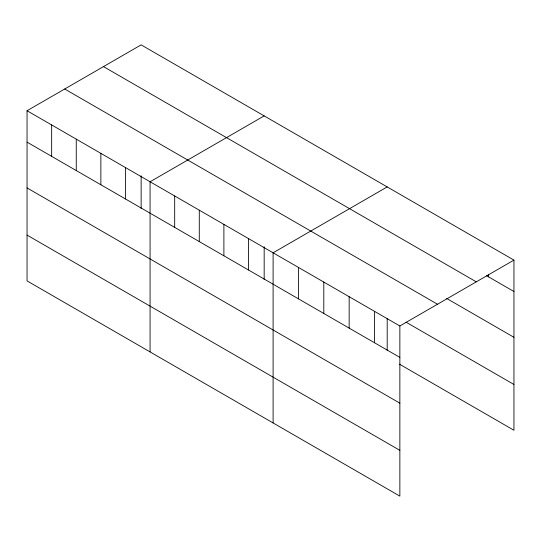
<?xml version="1.0" encoding="UTF-8"?>
<svg xmlns="http://www.w3.org/2000/svg" width="541" height="541" viewBox="0 0 541 541"><rect width="100%" height="100%" fill="white"/><g stroke="black" fill="none" stroke-linecap="round" stroke-linejoin="round"><path stroke-width="0.81" d="M27.05 110.736L399.86 325.98L399.86 496.131L27.05 280.894L27.05 110.736L141.14 44.869L513.95 260.106L513.95 430.264L399.508 364.188M264.17 115.896L150.073 181.769L150.073 351.921M387.194 186.929L273.104 252.796L273.104 422.947M399.86 325.98L513.95 260.106M486.427 275.626L513.95 291.511M103.493 66.604L476.296 281.847M446.589 298.409L513.95 337.3M64.704 89.001L437.507 304.238M406.027 322.166L513.95 384.475M27.05 142.148L399.86 357.385M27.05 187.93L399.86 403.173M27.05 235.105L399.86 450.342M488.597 274.395L488.597 276.877M387.194 318.649L387.194 350.541M374.507 311.339L374.507 342.751M349.155 296.705L349.155 328.11M323.802 282.071L323.802 313.476M298.456 267.43L298.456 298.842M264.17 246.804L264.17 279.508M248.495 238.588L248.495 270M223.893 224.387L223.893 255.792M199.284 210.179L199.284 241.584M174.682 195.97L174.682 227.382M141.14 175.778L141.14 208.481M125.471 167.561L125.471 198.966M100.863 153.353L100.863 184.765M76.261 139.152L76.261 170.557M51.652 124.944L51.652 156.349"/></g></svg>
